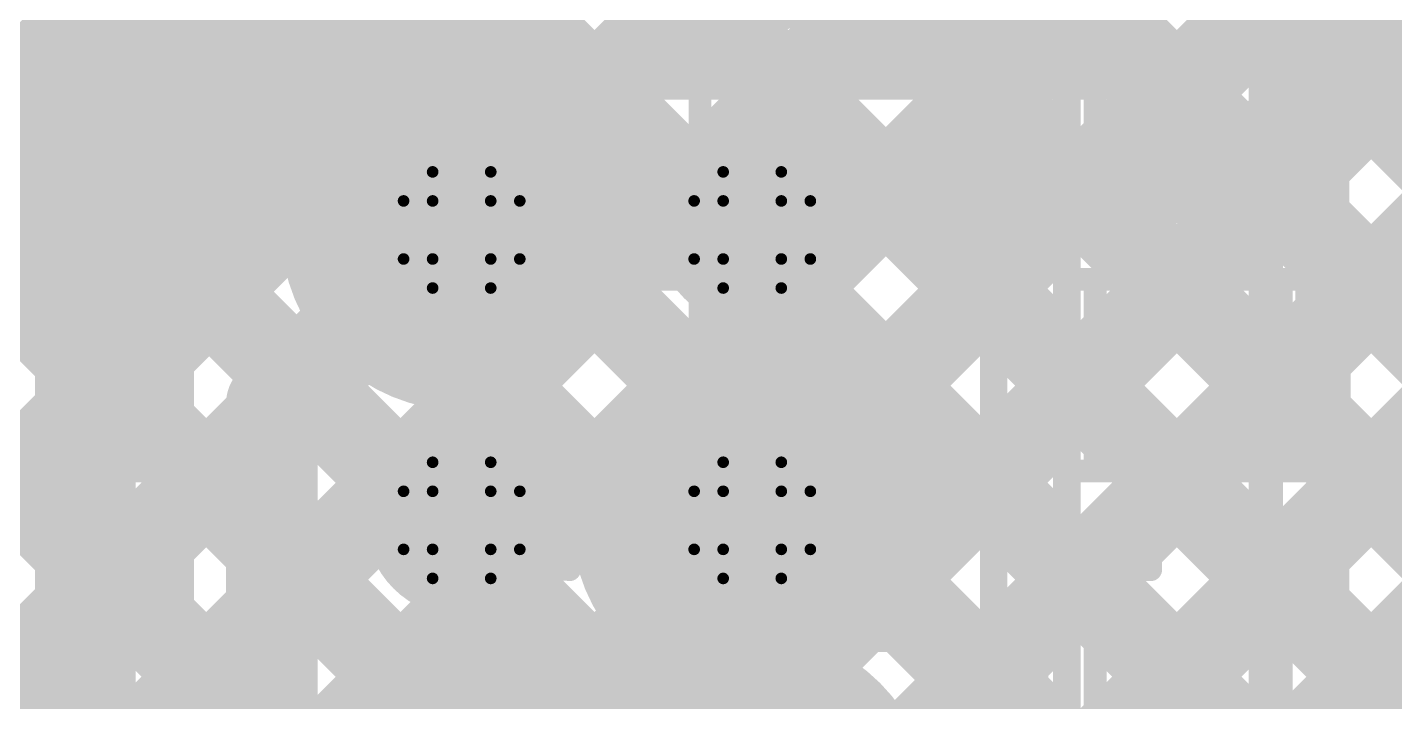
# Model space of a CAD drawing. Header units: millimetres. Extents: x 13 to 259, y -2 to 326.
# Drawn here: x 135.41 to 141.38, y 99.59 to 102.54 of the extents above; entities that cross this region are included whole.
import ezdxf

# ---------------------------------------------------------------- set-up
doc = ezdxf.new("R2010")
doc.units = ezdxf.units.MM
for name, color, linetype in [('BottomLayer', 5, 'Continuous'), ('ConnectLayer', 7, 'Continuous'), ('DrillDrawing', 1, 'Continuous'), ('Mechanical14', 56, 'Continuous'), ('Mechanical8', 56, 'Continuous'), ('MidLayer1', 16, 'Continuous'), ('MidLayer2', 76, 'Continuous'), ('MidLayer3', 90, 'Continuous'), ('MidLayer4', 156, 'Continuous'), ('MidLayer5', 130, 'Continuous'), ('MidLayer6', 216, 'Continuous'), ('MultiLayer', 9, 'Continuous'), ('TopLayer', 1, 'Continuous'), ('TopPaste', 8, 'Continuous'), ('TopSolder', 216, 'Continuous')]:
    doc.layers.add(name, color=color, linetype=linetype)

# ---------------------------------------------------------------- blocks, each defined once
blk = doc.blocks.new('SAMTEC_ASP_127797_01_185')
at = {"layer": 'Mechanical14', "const_width": 0.1}
for points in [[(0.3048, 5.7404), (-0.3048, 5.7404)], [(0.3048, 5.7404), (-0.3048, 5.7404)], [(0.3048, 5.5994), (0.3048, 5.7404)], [(1.5748, 5.7404), (0.9652, 5.7404)], [(1.5748, 5.7404), (0.9652, 5.7404)], [(0.9652, 5.5994), (0.9652, 5.7404)], [(1.5748, 5.5994), (1.5748, 5.7404)], [(2.8448, 5.7404), (2.2352, 5.7404)], [(2.8448, 5.7404), (2.2352, 5.7404)], [(2.2352, 5.5994), (2.2352, 5.7404)], [(0.4191, 5.5994), (0.3048, 5.5994)], [(0.4191, 5.2438), (0.4191, 5.5994)], [(0.9652, 5.5994), (0.8509, 5.5994)], [(0.8509, 5.2438), (0.8509, 5.5994)], [(1.6891, 5.5994), (1.5748, 5.5994)], [(1.6891, 5.2438), (1.6891, 5.5994)], [(2.2352, 5.5994), (2.1209, 5.5994)], [(2.1209, 5.2438), (2.1209, 5.5994)], [(0.4191, 5.4864), (-0.4191, 5.4864)], [(0.4191, 5.4864), (-0.4191, 5.4864)], [(1.6891, 5.4864), (0.8509, 5.4864)], [(1.6891, 5.4864), (0.8509, 5.4864)], [(2.9591, 5.4864), (2.1209, 5.4864)], [(2.9591, 5.4864), (2.1209, 5.4864)], [(0.8509, 5.2438), (0.4191, 5.2438)], [(2.1209, 5.2438), (1.6891, 5.2438)], [(0.4191, 4.5606), (0.4191, 4.9162)], [(0.8509, 4.9162), (0.4191, 4.9162)], [(0.8509, 4.5606), (0.8509, 4.9162)], [(2.1209, 4.9162), (1.6891, 4.9162)], [(1.6891, 4.5606), (1.6891, 4.9162)], [(2.1209, 4.5606), (2.1209, 4.9162)], [(0.4191, 4.6736), (-0.4191, 4.6736)], [(1.6891, 4.6736), (0.8509, 4.6736)], [(2.9591, 4.6736), (2.1209, 4.6736)], [(0.3048, 4.4196), (0.3048, 4.5606)], [(0.4191, 4.5606), (0.3048, 4.5606)], [(0.9652, 4.5606), (0.8509, 4.5606)], [(0.9652, 4.4196), (0.9652, 4.5606)], [(1.5748, 4.4196), (1.5748, 4.5606)], [(1.6891, 4.5606), (1.5748, 4.5606)], [(2.2352, 4.5606), (2.1209, 4.5606)], [(2.2352, 4.4196), (2.2352, 4.5606)], [(0.3048, 4.4196), (-0.3048, 4.4196)], [(1.5748, 4.4196), (0.9652, 4.4196)], [(2.8448, 4.4196), (2.2352, 4.4196)], [(0.3048, 3.2004), (-0.3048, 3.2004)], [(0.3048, 3.0594), (0.3048, 3.2004)], [(1.5748, 3.2004), (0.9652, 3.2004)], [(0.9652, 3.0594), (0.9652, 3.2004)], [(1.5748, 3.0594), (1.5748, 3.2004)], [(2.8448, 3.2004), (2.2352, 3.2004)], [(2.2352, 3.0594), (2.2352, 3.2004)], [(0.4191, 3.0594), (0.3048, 3.0594)], [(0.4191, 2.7038), (0.4191, 3.0594)], [(0.9652, 3.0594), (0.8509, 3.0594)], [(0.8509, 2.7038), (0.8509, 3.0594)], [(1.6891, 3.0594), (1.5748, 3.0594)], [(1.6891, 2.7038), (1.6891, 3.0594)], [(2.2352, 3.0594), (2.1209, 3.0594)], [(2.1209, 2.7038), (2.1209, 3.0594)], [(0.4191, 2.9464), (-0.4191, 2.9464)], [(1.6891, 2.9464), (0.8509, 2.9464)], [(2.9591, 2.9464), (2.1209, 2.9464)], [(0.8509, 2.7038), (0.4191, 2.7038)], [(2.1209, 2.7038), (1.6891, 2.7038)], [(0.8509, 2.3762), (0.4191, 2.3762)], [(0.4191, 2.0206), (0.4191, 2.3762)], [(0.8509, 2.0206), (0.8509, 2.3762)], [(2.1209, 2.3762), (1.6891, 2.3762)], [(1.6891, 2.0206), (1.6891, 2.3762)], [(2.1193, 2.0206), (2.1193, 2.3762)], [(0.4191, 2.1336), (-0.4191, 2.1336)], [(1.6891, 2.1336), (0.8509, 2.1336)], [(2.9591, 2.1336), (2.1209, 2.1336)], [(0.4191, 2.0206), (0.3048, 2.0206)], [(0.3048, 1.8796), (0.3048, 2.0206)], [(0.9652, 2.0206), (0.8509, 2.0206)], [(0.9652, 1.8796), (0.9652, 2.0206)], [(1.6891, 2.0206), (1.5748, 2.0206)], [(1.5748, 1.8796), (1.5748, 2.0206)], [(2.2352, 2.0206), (2.1209, 2.0206)], [(2.2352, 1.8796), (2.2352, 2.0206)], [(0.3048, 1.8796), (-0.3048, 1.8796)], [(1.5748, 1.8796), (0.9652, 1.8796)], [(2.8448, 1.8796), (2.2352, 1.8796)], [(0.3048, 0.6604), (-0.3048, 0.6604)], [(0.3048, 0.5194), (0.3048, 0.6604)], [(1.5748, 0.6604), (0.9652, 0.6604)], [(0.9652, 0.5194), (0.9652, 0.6604)], [(1.5748, 0.5194), (1.5748, 0.6604)], [(2.8448, 0.6604), (2.2352, 0.6604)], [(2.2352, 0.5194), (2.2352, 0.6604)], [(0.4191, 0.5194), (0.3048, 0.5194)], [(0.4191, 0.1638), (0.4191, 0.5194)], [(0.9652, 0.5194), (0.8509, 0.5194)], [(0.8509, 0.1638), (0.8509, 0.5194)], [(1.6891, 0.5194), (1.5748, 0.5194)], [(1.6891, 0.1638), (1.6891, 0.5194)], [(2.2352, 0.5194), (2.1209, 0.5194)], [(2.1209, 0.1638), (2.1209, 0.5194)], [(0.4191, 0.4064), (-0.4191, 0.4064)], [(1.6891, 0.4064), (0.8509, 0.4064)], [(2.9591, 0.4064), (2.1209, 0.4064)], [(0.8509, 0.1638), (0.4191, 0.1638)], [(2.1209, 0.1638), (1.6891, 0.1638)]]:
    blk.add_lwpolyline(points, dxfattribs=at)
at = {"layer": 'Mechanical14', "const_width": 0.05}
for points in [[(0.2798, 5.7404, 1), (0.3298, 5.7404, 1)], [(0.2798, 5.7404, 1), (0.3298, 5.7404, 1)], [(0.2798, 5.7404, 1), (0.3298, 5.7404, 1)], [(0.9402, 5.7404, 1), (0.9902, 5.7404, 1)], [(0.9402, 5.7404, 1), (0.9902, 5.7404, 1)], [(0.9402, 5.7404, 1), (0.9902, 5.7404, 1)], [(1.5498, 5.7404, 1), (1.5998, 5.7404, 1)], [(1.5498, 5.7404, 1), (1.5998, 5.7404, 1)], [(1.5498, 5.7404, 1), (1.5998, 5.7404, 1)], [(2.2102, 5.7404, 1), (2.2602, 5.7404, 1)], [(2.2102, 5.7404, 1), (2.2602, 5.7404, 1)], [(2.2102, 5.7404, 1), (2.2602, 5.7404, 1)], [(0.2798, 5.5994, 1), (0.3298, 5.5994, 1)], [(0.2798, 5.5994, 1), (0.3298, 5.5994, 1)], [(0.3941, 5.5994, 1), (0.4441, 5.5994, 1)], [(0.3941, 5.5994, 1), (0.4441, 5.5994, 1)], [(0.8259, 5.5994, 1), (0.8759, 5.5994, 1)], [(0.8259, 5.5994, 1), (0.8759, 5.5994, 1)], [(0.9402, 5.5994, 1), (0.9902, 5.5994, 1)], [(0.9402, 5.5994, 1), (0.9902, 5.5994, 1)], [(1.5498, 5.5994, 1), (1.5998, 5.5994, 1)], [(1.5498, 5.5994, 1), (1.5998, 5.5994, 1)], [(1.6641, 5.5994, 1), (1.7141, 5.5994, 1)], [(1.6641, 5.5994, 1), (1.7141, 5.5994, 1)], [(2.0959, 5.5994, 1), (2.1459, 5.5994, 1)], [(2.0959, 5.5994, 1), (2.1459, 5.5994, 1)], [(2.2102, 5.5994, 1), (2.2602, 5.5994, 1)], [(2.2102, 5.5994, 1), (2.2602, 5.5994, 1)], [(0.3941, 5.4864, 1), (0.4441, 5.4864, 1)], [(0.3941, 5.4864, 1), (0.4441, 5.4864, 1)], [(0.8259, 5.4864, 1), (0.8759, 5.4864, 1)], [(0.8259, 5.4864, 1), (0.8759, 5.4864, 1)], [(1.6641, 5.4864, 1), (1.7141, 5.4864, 1)], [(1.6641, 5.4864, 1), (1.7141, 5.4864, 1)], [(2.0959, 5.4864, 1), (2.1459, 5.4864, 1)], [(2.0959, 5.4864, 1), (2.1459, 5.4864, 1)], [(0.3941, 5.2438, 1), (0.4441, 5.2438, 1)], [(0.3941, 5.2438, 1), (0.4441, 5.2438, 1)], [(0.8259, 5.2438, 1), (0.8759, 5.2438, 1)], [(0.8259, 5.2438, 1), (0.8759, 5.2438, 1)], [(1.6641, 5.2438, 1), (1.7141, 5.2438, 1)], [(1.6641, 5.2438, 1), (1.7141, 5.2438, 1)], [(2.0959, 5.2438, 1), (2.1459, 5.2438, 1)], [(2.0959, 5.2438, 1), (2.1459, 5.2438, 1)], [(0.3941, 4.9162, 1), (0.4441, 4.9162, 1)], [(0.3941, 4.9162, 1), (0.4441, 4.9162, 1)], [(0.8259, 4.9162, 1), (0.8759, 4.9162, 1)], [(0.8259, 4.9162, 1), (0.8759, 4.9162, 1)], [(1.6641, 4.9162, 1), (1.7141, 4.9162, 1)], [(1.6641, 4.9162, 1), (1.7141, 4.9162, 1)], [(2.0959, 4.9162, 1), (2.1459, 4.9162, 1)], [(2.0959, 4.9162, 1), (2.1459, 4.9162, 1)], [(0.3941, 4.6736, 1), (0.4441, 4.6736, 1)], [(0.8259, 4.6736, 1), (0.8759, 4.6736, 1)], [(1.6641, 4.6736, 1), (1.7141, 4.6736, 1)], [(2.0959, 4.6736, 1), (2.1459, 4.6736, 1)], [(0.2798, 4.5606, 1), (0.3298, 4.5606, 1)], [(0.2798, 4.5606, 1), (0.3298, 4.5606, 1)], [(0.3941, 4.5606, 1), (0.4441, 4.5606, 1)], [(0.3941, 4.5606, 1), (0.4441, 4.5606, 1)], [(0.8259, 4.5606, 1), (0.8759, 4.5606, 1)], [(0.8259, 4.5606, 1), (0.8759, 4.5606, 1)], [(0.9402, 4.5606, 1), (0.9902, 4.5606, 1)], [(0.9402, 4.5606, 1), (0.9902, 4.5606, 1)], [(1.5498, 4.5606, 1), (1.5998, 4.5606, 1)], [(1.5498, 4.5606, 1), (1.5998, 4.5606, 1)], [(1.6641, 4.5606, 1), (1.7141, 4.5606, 1)], [(1.6641, 4.5606, 1), (1.7141, 4.5606, 1)], [(2.0959, 4.5606, 1), (2.1459, 4.5606, 1)], [(2.0959, 4.5606, 1), (2.1459, 4.5606, 1)], [(2.2102, 4.5606, 1), (2.2602, 4.5606, 1)], [(2.2102, 4.5606, 1), (2.2602, 4.5606, 1)], [(0.2798, 4.4196, 1), (0.3298, 4.4196, 1)], [(0.2798, 4.4196, 1), (0.3298, 4.4196, 1)], [(0.9402, 4.4196, 1), (0.9902, 4.4196, 1)], [(0.9402, 4.4196, 1), (0.9902, 4.4196, 1)], [(1.5498, 4.4196, 1), (1.5998, 4.4196, 1)], [(1.5498, 4.4196, 1), (1.5998, 4.4196, 1)], [(2.2102, 4.4196, 1), (2.2602, 4.4196, 1)], [(2.2102, 4.4196, 1), (2.2602, 4.4196, 1)], [(0.2798, 3.2004, 1), (0.3298, 3.2004, 1)], [(0.2798, 3.2004, 1), (0.3298, 3.2004, 1)], [(0.9402, 3.2004, 1), (0.9902, 3.2004, 1)], [(0.9402, 3.2004, 1), (0.9902, 3.2004, 1)], [(1.5498, 3.2004, 1), (1.5998, 3.2004, 1)], [(1.5498, 3.2004, 1), (1.5998, 3.2004, 1)], [(2.2102, 3.2004, 1), (2.2602, 3.2004, 1)], [(2.2102, 3.2004, 1), (2.2602, 3.2004, 1)], [(0.2798, 3.0594, 1), (0.3298, 3.0594, 1)], [(0.2798, 3.0594, 1), (0.3298, 3.0594, 1)], [(0.3941, 3.0594, 1), (0.4441, 3.0594, 1)], [(0.3941, 3.0594, 1), (0.4441, 3.0594, 1)], [(0.8259, 3.0594, 1), (0.8759, 3.0594, 1)], [(0.8259, 3.0594, 1), (0.8759, 3.0594, 1)], [(0.9402, 3.0594, 1), (0.9902, 3.0594, 1)], [(0.9402, 3.0594, 1), (0.9902, 3.0594, 1)], [(1.5498, 3.0594, 1), (1.5998, 3.0594, 1)], [(1.5498, 3.0594, 1), (1.5998, 3.0594, 1)], [(1.6641, 3.0594, 1), (1.7141, 3.0594, 1)], [(1.6641, 3.0594, 1), (1.7141, 3.0594, 1)], [(2.0959, 3.0594, 1), (2.1459, 3.0594, 1)], [(2.0959, 3.0594, 1), (2.1459, 3.0594, 1)], [(2.2102, 3.0594, 1), (2.2602, 3.0594, 1)], [(2.2102, 3.0594, 1), (2.2602, 3.0594, 1)], [(0.3941, 2.9464, 1), (0.4441, 2.9464, 1)], [(0.8259, 2.9464, 1), (0.8759, 2.9464, 1)], [(1.6641, 2.9464, 1), (1.7141, 2.9464, 1)], [(2.0959, 2.9464, 1), (2.1459, 2.9464, 1)], [(0.3941, 2.7038, 1), (0.4441, 2.7038, 1)], [(0.3941, 2.7038, 1), (0.4441, 2.7038, 1)], [(0.8259, 2.7038, 1), (0.8759, 2.7038, 1)], [(0.8259, 2.7038, 1), (0.8759, 2.7038, 1)], [(1.6641, 2.7038, 1), (1.7141, 2.7038, 1)], [(1.6641, 2.7038, 1), (1.7141, 2.7038, 1)], [(2.0959, 2.7038, 1), (2.1459, 2.7038, 1)], [(2.0959, 2.7038, 1), (2.1459, 2.7038, 1)], [(0.3941, 2.3762, 1), (0.4441, 2.3762, 1)], [(0.3941, 2.3762, 1), (0.4441, 2.3762, 1)], [(0.8259, 2.3762, 1), (0.8759, 2.3762, 1)], [(0.8259, 2.3762, 1), (0.8759, 2.3762, 1)], [(1.6641, 2.3762, 1), (1.7141, 2.3762, 1)], [(1.6641, 2.3762, 1), (1.7141, 2.3762, 1)], [(2.0943, 2.3762, 1), (2.1443, 2.3762, 1)], [(2.0959, 2.3762, 1), (2.1459, 2.3762, 1)], [(0.3941, 2.1336, 1), (0.4441, 2.1336, 1)], [(0.8259, 2.1336, 1), (0.8759, 2.1336, 1)], [(1.6641, 2.1336, 1), (1.7141, 2.1336, 1)], [(2.0959, 2.1336, 1), (2.1459, 2.1336, 1)], [(0.2798, 2.0206, 1), (0.3298, 2.0206, 1)], [(0.2798, 2.0206, 1), (0.3298, 2.0206, 1)], [(0.3941, 2.0206, 1), (0.4441, 2.0206, 1)], [(0.3941, 2.0206, 1), (0.4441, 2.0206, 1)], [(0.8259, 2.0206, 1), (0.8759, 2.0206, 1)], [(0.8259, 2.0206, 1), (0.8759, 2.0206, 1)], [(0.9402, 2.0206, 1), (0.9902, 2.0206, 1)], [(0.9402, 2.0206, 1), (0.9902, 2.0206, 1)], [(1.5498, 2.0206, 1), (1.5998, 2.0206, 1)], [(1.5498, 2.0206, 1), (1.5998, 2.0206, 1)], [(1.6641, 2.0206, 1), (1.7141, 2.0206, 1)], [(1.6641, 2.0206, 1), (1.7141, 2.0206, 1)], [(2.0943, 2.0206, 1), (2.1443, 2.0206, 1)], [(2.0959, 2.0206, 1), (2.1459, 2.0206, 1)], [(2.2102, 2.0206, 1), (2.2602, 2.0206, 1)], [(2.2102, 2.0206, 1), (2.2602, 2.0206, 1)], [(0.2798, 1.8796, 1), (0.3298, 1.8796, 1)], [(0.2798, 1.8796, 1), (0.3298, 1.8796, 1)], [(0.9402, 1.8796, 1), (0.9902, 1.8796, 1)], [(0.9402, 1.8796, 1), (0.9902, 1.8796, 1)], [(1.5498, 1.8796, 1), (1.5998, 1.8796, 1)], [(1.5498, 1.8796, 1), (1.5998, 1.8796, 1)], [(2.2102, 1.8796, 1), (2.2602, 1.8796, 1)], [(2.2102, 1.8796, 1), (2.2602, 1.8796, 1)], [(0.2798, 0.6604, 1), (0.3298, 0.6604, 1)], [(0.2798, 0.6604, 1), (0.3298, 0.6604, 1)], [(0.9402, 0.6604, 1), (0.9902, 0.6604, 1)], [(0.9402, 0.6604, 1), (0.9902, 0.6604, 1)], [(1.5498, 0.6604, 1), (1.5998, 0.6604, 1)], [(1.5498, 0.6604, 1), (1.5998, 0.6604, 1)], [(2.2102, 0.6604, 1), (2.2602, 0.6604, 1)], [(2.2102, 0.6604, 1), (2.2602, 0.6604, 1)], [(0.2798, 0.5194, 1), (0.3298, 0.5194, 1)], [(0.2798, 0.5194, 1), (0.3298, 0.5194, 1)], [(0.3941, 0.5194, 1), (0.4441, 0.5194, 1)], [(0.3941, 0.5194, 1), (0.4441, 0.5194, 1)], [(0.8259, 0.5194, 1), (0.8759, 0.5194, 1)], [(0.8259, 0.5194, 1), (0.8759, 0.5194, 1)], [(0.9402, 0.5194, 1), (0.9902, 0.5194, 1)], [(0.9402, 0.5194, 1), (0.9902, 0.5194, 1)], [(1.5498, 0.5194, 1), (1.5998, 0.5194, 1)], [(1.5498, 0.5194, 1), (1.5998, 0.5194, 1)], [(1.6641, 0.5194, 1), (1.7141, 0.5194, 1)], [(1.6641, 0.5194, 1), (1.7141, 0.5194, 1)], [(2.0959, 0.5194, 1), (2.1459, 0.5194, 1)], [(2.0959, 0.5194, 1), (2.1459, 0.5194, 1)], [(2.2102, 0.5194, 1), (2.2602, 0.5194, 1)], [(2.2102, 0.5194, 1), (2.2602, 0.5194, 1)], [(0.3941, 0.4064, 1), (0.4441, 0.4064, 1)], [(0.8259, 0.4064, 1), (0.8759, 0.4064, 1)], [(1.6641, 0.4064, 1), (1.7141, 0.4064, 1)], [(2.0959, 0.4064, 1), (2.1459, 0.4064, 1)], [(0.3941, 0.1638, 1), (0.4441, 0.1638, 1)], [(0.3941, 0.1638, 1), (0.4441, 0.1638, 1)], [(0.8259, 0.1638, 1), (0.8759, 0.1638, 1)], [(0.8259, 0.1638, 1), (0.8759, 0.1638, 1)], [(1.6641, 0.1638, 1), (1.7141, 0.1638, 1)], [(1.6641, 0.1638, 1), (1.7141, 0.1638, 1)], [(2.0959, 0.1638, 1), (2.1459, 0.1638, 1)], [(2.0959, 0.1638, 1), (2.1459, 0.1638, 1)]]:
    blk.add_lwpolyline(points, format="xyb", close=True, dxfattribs=at)
at = {"layer": 'Mechanical8', "const_width": 0.1}
for points in [[(0.635, 3.175), (0.635, 4.175)], [(1.905, 3.175), (1.905, 4.175)], [(0.365, 3.175), (-0.635, 3.175)], [(0.635, 3.175), (-0.365, 3.175)], [(0.635, 2.175), (0.635, 3.175)], [(1.635, 3.175), (0.635, 3.175)], [(1.905, 3.175), (0.905, 3.175)], [(1.905, 2.175), (1.905, 3.175)], [(2.905, 3.175), (1.905, 3.175)], [(3.175, 3.175), (2.175, 3.175)], [(0.635, 1.905), (0.635, 2.905)], [(1.905, 1.905), (1.905, 2.905)], [(0.365, 1.905), (-0.635, 1.905)], [(0.635, 1.905), (-0.365, 1.905)], [(0.635, 0.905), (0.635, 1.905)], [(1.635, 1.905), (0.635, 1.905)], [(1.905, 1.905), (0.905, 1.905)], [(1.905, 0.905), (1.905, 1.905)], [(2.905, 1.905), (1.905, 1.905)], [(3.175, 1.905), (2.175, 1.905)]]:
    blk.add_lwpolyline(points, dxfattribs=at)
at = {"layer": 'Mechanical8', "const_width": 0.05}
for points in [[(0.61, 4.175, 1), (0.66, 4.175, 1)], [(1.88, 4.175, 1), (1.93, 4.175, 1)], [(0.34, 3.175, 1), (0.39, 3.175, 1)], [(0.61, 3.175, 1), (0.66, 3.175, 1)], [(0.61, 3.175, 1), (0.66, 3.175, 1)], [(0.61, 3.175, 1), (0.66, 3.175, 1)], [(0.61, 3.175, 1), (0.66, 3.175, 1)], [(0.88, 3.175, 1), (0.93, 3.175, 1)], [(1.61, 3.175, 1), (1.66, 3.175, 1)], [(1.88, 3.175, 1), (1.93, 3.175, 1)], [(1.88, 3.175, 1), (1.93, 3.175, 1)], [(1.88, 3.175, 1), (1.93, 3.175, 1)], [(1.88, 3.175, 1), (1.93, 3.175, 1)], [(2.15, 3.175, 1), (2.2, 3.175, 1)], [(0.61, 2.905, 1), (0.66, 2.905, 1)], [(1.88, 2.905, 1), (1.93, 2.905, 1)], [(0.61, 2.175, 1), (0.66, 2.175, 1)], [(1.88, 2.175, 1), (1.93, 2.175, 1)], [(0.34, 1.905, 1), (0.39, 1.905, 1)], [(0.61, 1.905, 1), (0.66, 1.905, 1)], [(0.61, 1.905, 1), (0.66, 1.905, 1)], [(0.61, 1.905, 1), (0.66, 1.905, 1)], [(0.61, 1.905, 1), (0.66, 1.905, 1)], [(0.88, 1.905, 1), (0.93, 1.905, 1)], [(1.61, 1.905, 1), (1.66, 1.905, 1)], [(1.88, 1.905, 1), (1.93, 1.905, 1)], [(1.88, 1.905, 1), (1.93, 1.905, 1)], [(1.88, 1.905, 1), (1.93, 1.905, 1)], [(1.88, 1.905, 1), (1.93, 1.905, 1)], [(2.15, 1.905, 1), (2.2, 1.905, 1)], [(0.61, 0.905, 1), (0.66, 0.905, 1)], [(1.88, 0.905, 1), (1.93, 0.905, 1)]]:
    blk.add_lwpolyline(points, format="xyb", close=True, dxfattribs=at)
at = {"layer": 'TopLayer', "const_width": 0.32}
for points in [[(0.475, 3.175, 1), (0.795, 3.175, 1)], [(1.745, 3.175, 1), (2.065, 3.175, 1)], [(0.475, 1.905, 1), (0.795, 1.905, 1)], [(1.745, 1.905, 1), (2.065, 1.905, 1)]]:
    blk.add_lwpolyline(points, format="xyb", close=True, dxfattribs=at)
at = {"layer": 'TopPaste', "const_width": 0.32}
for points in [[(0.475, 3.175, 1), (0.795, 3.175, 1)], [(1.745, 3.175, 1), (2.065, 3.175, 1)], [(0.475, 1.905, 1), (0.795, 1.905, 1)], [(1.745, 1.905, 1), (2.065, 1.905, 1)]]:
    blk.add_lwpolyline(points, format="xyb", close=True, dxfattribs=at)
at = {"layer": 'TopSolder', "const_width": 0.4216}
for points in [[(-0.8458, 3.175, 1), (-0.4242, 3.175, 1)], [(0.4242, 3.175, 1), (0.8458, 3.175, 1)], [(1.6942, 3.175, 1), (2.1158, 3.175, 1)], [(-0.8458, 1.905, 1), (-0.4242, 1.905, 1)], [(0.4242, 1.905, 1), (0.8458, 1.905, 1)], [(1.6942, 1.905, 1), (2.1158, 1.905, 1)]]:
    blk.add_lwpolyline(points, format="xyb", close=True, dxfattribs=at)

msp = doc.modelspace()

# ---------------------------------------------------------------- linework, layer by layer
at = {"layer": 'BottomLayer', "const_width": 0.25}
for points in [[(137.1801, 101.6557, 1), (137.43, 101.6557, 1)], [(138.4501, 101.6557, 1), (138.7, 101.6557, 1)], [(137.1801, 100.3857, 1), (137.43, 100.3857, 1)], [(138.4501, 100.3857, 1), (138.7, 100.3857, 1)]]:
    msp.add_lwpolyline(points, format="xyb", close=True, dxfattribs=at)
at = {"layer": 'ConnectLayer', "const_width": 0.4}
for points in [[(137.7166, 102.0785), (148.1732, 112.535)], [(137.7166, 102.0785), (148.1732, 112.535)], [(138.9894, 100.8057), (149.8871, 111.7033)], [(138.9894, 100.8057), (149.8871, 111.7033)], [(127.6323, 111.6522), (137.0824, 102.2021)], [(127.6323, 111.6522), (137.0824, 102.2021)], [(135.4675, 98.9808), (147.5502, 111.0635)], [(135.4675, 98.9808), (147.5502, 111.0635)], [(137.7166, 102.0785), (146.51, 110.8719)], [(134.0647, 96.7295), (147.7671, 110.4319)], [(134.0647, 96.7295), (147.7671, 110.4319)], [(135.4675, 98.9808), (146.51, 110.0234)], [(133.9122, 93.1829), (150.0277, 109.2983)], [(133.9122, 93.1829), (150.0277, 109.2983)], [(134.0647, 96.7295), (146.51, 109.1748)], [(138.7199, 99.6877), (147.5537, 108.5215)], [(138.7199, 99.6877), (147.5537, 108.5215)], [(138.9894, 100.8057), (146.51, 108.3263)], [(139.1458, 99.265), (147.9549, 108.0741)], [(139.1458, 99.265), (147.9549, 108.0741)], [(134.043, 107.787), (143.616, 98.2141)], [(134.043, 107.787), (143.616, 98.2141)], [(134.043, 107.787), (143.616, 98.2141)], [(138.7199, 99.6877), (146.51, 107.4778)], [(140.8198, 102.0139), (146.05, 107.2441)], [(138.7199, 99.6877), (146.05, 107.0178)], [(128.0571, 106.9848), (136.837, 98.2049)], [(128.0571, 106.9848), (136.837, 98.2049)], [(134.0525, 106.9291), (143.6015, 97.3801)], [(134.0525, 106.9291), (143.6015, 97.3801)], [(134.0525, 106.9291), (143.6015, 97.3801)], [(139.1458, 99.265), (146.51, 106.6292)], [(133.8605, 106.2725), (143.6723, 96.4607)], [(133.8605, 106.2725), (143.6723, 96.4607)], [(139.1458, 99.265), (146.05, 106.1692)], [(134.035, 106.098), (143.6723, 96.4607)], [(137.4544, 95.8765), (147.6447, 106.0668)], [(137.4544, 95.8765), (147.6447, 106.0668)], [(133.9122, 93.1829), (146.51, 105.7807)], [(133.7198, 105.5647), (137.0824, 102.2021)], [(137.791, 97.0617), (146.05, 105.3207)], [(133.9038, 100.8112), (138.1496, 105.057)], [(133.9038, 100.8112), (138.1496, 105.057)], [(134.034, 100.9414), (138.1496, 105.057)], [(137.4544, 95.8765), (146.51, 104.9322)], [(138.6395, 97.0617), (146.05, 104.4722)], [(139.1294, 104.3977), (147.5382, 95.9889)], [(139.1294, 104.3977), (147.5382, 95.9889)], [(139.1294, 104.3977), (146.51, 97.0171)], [(134.0553, 104.3806), (136.7183, 101.7177)], [(134.0553, 104.3806), (136.7183, 101.7177)], [(134.0553, 104.3806), (136.7183, 101.7177)], [(133.9439, 100.0028), (138.0009, 104.0598)], [(133.9439, 100.0028), (138.0009, 104.0598)], [(133.9781, 100.037), (138.0009, 104.0598)], [(133.8574, 103.7301), (138.1094, 99.478)], [(133.8574, 103.7301), (138.1094, 99.478)], [(138.9436, 103.735), (143.8501, 98.8285)], [(138.9436, 103.735), (143.8501, 98.8285)], [(138.9436, 103.735), (143.8501, 98.8285)], [(134.0635, 99.2738), (138.4169, 103.6273)], [(134.0635, 99.2738), (138.4169, 103.6273)], [(134.0635, 99.2738), (138.4169, 103.6273)], [(134.035, 103.5524), (138.1094, 99.478)], [(134.375, 101.8916), (136.0269, 103.5435)], [(134.94, 100.9989), (136.7761, 102.835)], [(134.94, 101.2828), (136.4922, 102.835)], [(135.7927, 101.3455), (137.2823, 102.835)], [(136.4709, 102.8136), (136.8659, 102.4186)], [(134.0398, 102.6991), (137.0784, 99.6605)], [(134.0398, 102.6991), (137.0784, 99.6605)], [(134.0398, 102.6991), (137.0784, 99.6605)], [(136.0466, 102.3894), (136.4416, 101.9944)], [(141.1665, 102.3606), (146.05, 97.4771)], [(133.5519, 102.3385), (136.7178, 99.1726)], [(133.5519, 102.3385), (136.7178, 99.1726)], [(133.9443, 101.9461), (136.7178, 99.1726)], [(135.6223, 101.9651), (136.0173, 101.5701)], [(140.7325, 101.9461), (143.8501, 98.8285)], [(136.475, 99.9884), (138.3717, 101.885)], [(136.475, 99.1398), (139.2202, 101.885)], [(137.8941, 101.6225), (138.1566, 101.885)], [(138.1566, 101.885), (140.5087, 101.885)], [(138.248, 101.885), (142.6067, 97.5263)], [(138.9894, 100.8057), (140.0688, 101.885)], [(139.0965, 101.885), (143.031, 97.9506)], [(139.9451, 101.885), (143.4552, 98.3748)], [(135.1981, 101.5408), (135.6751, 101.0639)], [(137.8514, 101.4331), (138.3524, 100.9321)], [(137.8514, 101.4331), (138.3524, 100.9321)], [(137.8514, 101.4331), (138.3524, 100.9321)], [(137.8514, 101.4331), (138.3524, 100.9321)], [(132.6366, 96.9985), (136.8823, 101.2441)], [(132.6366, 96.9985), (136.8823, 101.2441)], [(134.0335, 98.3954), (136.8823, 101.2441)], [(136.475, 100.8964), (136.854, 101.2754)], [(136.475, 100.8369), (136.8823, 101.2441)], [(135.675, 98.5157), (135.675, 101.0621)], [(137.367, 101.069), (137.9883, 100.4477)], [(137.367, 101.069), (137.9883, 100.4477)], [(137.367, 101.069), (137.9883, 100.4477)], [(137.367, 101.069), (137.9883, 100.4477)], [(134.035, 101.0068), (136.837, 98.2049)], [(136.583, 101.0044), (138.1094, 99.478)], [(134.94, 100.9503), (135.675, 100.2153)], [(134.94, 100.1504), (135.675, 100.8854)], [(136.475, 98.5), (136.475, 100.8964)], [(136.475, 100.2639), (137.0784, 99.6605)], [(139.1214, 100.1631), (145.6561, 93.6283)], [(139.1214, 100.1631), (145.6561, 93.6283)], [(139.1214, 100.1631), (145.6561, 93.6283)], [(139.1214, 100.1631), (142.1824, 97.1021)], [(134.94, 100.1018), (135.675, 99.3668)], [(134.94, 99.3019), (135.675, 100.0369)], [(137.7194, 99.5357), (138.1551, 99.9713)], [(137.7194, 99.5357), (138.1551, 99.9713)], [(137.7194, 99.5357), (138.1551, 99.9713)], [(137.7194, 99.5357), (138.1551, 99.9713)], [(138.637, 99.799), (138.76, 99.676)], [(138.637, 99.799), (138.76, 99.676)], [(138.637, 99.799), (138.76, 99.676)], [(138.637, 99.799), (138.76, 99.676)], [(136.475, 99.4153), (136.7178, 99.1726)]]:
    msp.add_lwpolyline(points, dxfattribs=at)
at = {"layer": 'ConnectLayer'}
for points, const_width in [([(136.7659, 102.4186, 1), (136.9659, 102.4186, 1)], 0.2), ([(135.9466, 102.3894, 1), (136.1466, 102.3894, 1)], 0.2), ([(141.0665, 102.3606, 1), (141.2665, 102.3606, 1)], 0.2), ([(137.895, 101.6557, 1), (136.7151, 101.6557, 1)], 0.4), ([(137.895, 101.6557, 1), (136.7151, 101.6557, 1)], 0.4), ([(137.895, 101.6557, 1), (136.7151, 101.6557, 1)], 0.4), ([(136.9824, 102.2021, 1), (137.1824, 102.2021, 1)], 0.2), ([(136.9824, 102.2021, 1), (137.1824, 102.2021, 1)], 0.2), ([(136.9824, 102.2021, 1), (137.1824, 102.2021, 1)], 0.2), ([(137.6166, 102.0785, 1), (137.8166, 102.0785, 1)], 0.2), ([(137.6166, 102.0785, 1), (137.8166, 102.0785, 1)], 0.2), ([(137.6166, 102.0785, 1), (137.8166, 102.0785, 1)], 0.2), ([(140.7198, 102.0139, 1), (140.9198, 102.0139, 1)], 0.2), ([(140.7198, 102.0139, 1), (140.9198, 102.0139, 1)], 0.2), ([(140.7198, 102.0139, 1), (140.9198, 102.0139, 1)], 0.2), ([(135.5223, 101.9651, 1), (135.7223, 101.9651, 1)], 0.2), ([(136.3416, 101.9944, 1), (136.5416, 101.9944, 1)], 0.2), ([(140.6325, 101.9461, 1), (140.8325, 101.9461, 1)], 0.2), ([(138.0566, 101.885, 1), (138.2566, 101.885, 1)], 0.2), ([(138.0566, 101.885, 1), (138.2566, 101.885, 1)], 0.2), ([(138.148, 101.885, 1), (138.348, 101.885, 1)], 0.2), ([(138.2717, 101.885, 1), (138.4717, 101.885, 1)], 0.2), ([(138.9965, 101.885, 1), (139.1965, 101.885, 1)], 0.2), ([(139.1202, 101.885, 1), (139.3202, 101.885, 1)], 0.2), ([(139.8451, 101.885, 1), (140.0451, 101.885, 1)], 0.2), ([(139.9688, 101.885, 1), (140.1688, 101.885, 1)], 0.2), ([(140.4087, 101.885, 1), (140.6087, 101.885, 1)], 0.2), ([(140.4087, 101.885, 1), (140.6087, 101.885, 1)], 0.2), ([(140.4087, 101.885, 1), (140.6087, 101.885, 1)], 0.2), ([(136.6183, 101.7177, 1), (136.8183, 101.7177, 1)], 0.2), ([(136.6183, 101.7177, 1), (136.8183, 101.7177, 1)], 0.2), ([(136.6183, 101.7177, 1), (136.8183, 101.7177, 1)], 0.2), ([(136.6151, 101.6557, 1), (136.8151, 101.6557, 1)], 0.2), ([(136.6151, 101.6557, 1), (136.8151, 101.6557, 1)], 0.2), ([(136.6151, 101.6557, 1), (136.8151, 101.6557, 1)], 0.2), ([(137.795, 101.6557, 1), (137.995, 101.6557, 1)], 0.2), ([(137.795, 101.6557, 1), (137.995, 101.6557, 1)], 0.2), ([(137.795, 101.6557, 1), (137.995, 101.6557, 1)], 0.2), ([(137.7941, 101.6225, 1), (137.9941, 101.6225, 1)], 0.2), ([(137.7941, 101.6225, 1), (137.9941, 101.6225, 1)], 0.2), ([(135.9173, 101.5701, 1), (136.1173, 101.5701, 1)], 0.2), ([(137.7514, 101.4331, 1), (137.9514, 101.4331, 1)], 0.2), ([(137.7514, 101.4331, 1), (137.9514, 101.4331, 1)], 0.2), ([(137.7514, 101.4331, 1), (137.9514, 101.4331, 1)], 0.2), ([(137.7514, 101.4331, 1), (137.9514, 101.4331, 1)], 0.2), ([(135.6922, 101.3449, 1), (135.8922, 101.3449, 1)], 0.2), ([(135.6927, 101.3455, 1), (135.8927, 101.3455, 1)], 0.2), ([(135.6927, 101.3455, 1), (135.8927, 101.3455, 1)], 0.2), ([(136.754, 101.2754, 1), (136.954, 101.2754, 1)], 0.2), ([(136.754, 101.2754, 1), (136.954, 101.2754, 1)], 0.2), ([(136.7823, 101.2441, 1), (136.9823, 101.2441, 1)], 0.2), ([(136.7823, 101.2441, 1), (136.9823, 101.2441, 1)], 0.2), ([(136.7823, 101.2441, 1), (136.9823, 101.2441, 1)], 0.2), ([(136.7823, 101.2441, 1), (136.9823, 101.2441, 1)], 0.2), ([(135.575, 101.0621, 1), (135.775, 101.0621, 1)], 0.2), ([(135.575, 101.0621, 1), (135.775, 101.0621, 1)], 0.2), ([(135.575, 101.0621, 1), (135.775, 101.0621, 1)], 0.2), ([(135.5751, 101.0639, 1), (135.7751, 101.0639, 1)], 0.2), ([(137.267, 101.069, 1), (137.467, 101.069, 1)], 0.2), ([(137.267, 101.069, 1), (137.467, 101.069, 1)], 0.2), ([(137.267, 101.069, 1), (137.467, 101.069, 1)], 0.2), ([(137.267, 101.069, 1), (137.467, 101.069, 1)], 0.2), ([(136.483, 101.0044, 1), (136.683, 101.0044, 1)], 0.2), ([(139.165, 100.3857, 1), (137.9851, 100.3857, 1)], 0.4), ([(139.165, 100.3857, 1), (137.9851, 100.3857, 1)], 0.4), ([(139.165, 100.3857, 1), (137.9851, 100.3857, 1)], 0.4), ([(139.165, 100.3857, 1), (137.9851, 100.3857, 1)], 0.4), ([(138.2524, 100.9321, 1), (138.4524, 100.9321, 1)], 0.2), ([(138.2524, 100.9321, 1), (138.4524, 100.9321, 1)], 0.2), ([(138.2524, 100.9321, 1), (138.4524, 100.9321, 1)], 0.2), ([(138.2524, 100.9321, 1), (138.4524, 100.9321, 1)], 0.2), ([(135.575, 100.8854, 1), (135.775, 100.8854, 1)], 0.2), ([(136.375, 100.8964, 1), (136.575, 100.8964, 1)], 0.2), ([(136.375, 100.8964, 1), (136.575, 100.8964, 1)], 0.2), ([(136.375, 100.8369, 1), (136.575, 100.8369, 1)], 0.2), ([(138.8894, 100.8057, 1), (139.0894, 100.8057, 1)], 0.2), ([(138.8894, 100.8057, 1), (139.0894, 100.8057, 1)], 0.2), ([(138.8894, 100.8057, 1), (139.0894, 100.8057, 1)], 0.2), ([(138.8894, 100.8057, 1), (139.0894, 100.8057, 1)], 0.2), ([(137.8883, 100.4477, 1), (138.0883, 100.4477, 1)], 0.2), ([(137.8883, 100.4477, 1), (138.0883, 100.4477, 1)], 0.2), ([(137.8883, 100.4477, 1), (138.0883, 100.4477, 1)], 0.2), ([(137.8883, 100.4477, 1), (138.0883, 100.4477, 1)], 0.2), ([(137.8851, 100.3857, 1), (138.0851, 100.3857, 1)], 0.2), ([(137.8851, 100.3857, 1), (138.0851, 100.3857, 1)], 0.2), ([(137.8851, 100.3857, 1), (138.0851, 100.3857, 1)], 0.2), ([(137.8851, 100.3857, 1), (138.0851, 100.3857, 1)], 0.2), ([(139.065, 100.3857, 1), (139.265, 100.3857, 1)], 0.2), ([(139.065, 100.3857, 1), (139.265, 100.3857, 1)], 0.2), ([(139.065, 100.3857, 1), (139.265, 100.3857, 1)], 0.2), ([(139.065, 100.3857, 1), (139.265, 100.3857, 1)], 0.2), ([(136.375, 100.2639, 1), (136.575, 100.2639, 1)], 0.2), ([(135.575, 100.2153, 1), (135.775, 100.2153, 1)], 0.2), ([(139.0214, 100.1631, 1), (139.2214, 100.1631, 1)], 0.2), ([(139.0214, 100.1631, 1), (139.2214, 100.1631, 1)], 0.2), ([(139.0214, 100.1631, 1), (139.2214, 100.1631, 1)], 0.2), ([(139.0214, 100.1631, 1), (139.2214, 100.1631, 1)], 0.2), ([(135.575, 100.0369, 1), (135.775, 100.0369, 1)], 0.2), ([(136.375, 99.9884, 1), (136.575, 99.9884, 1)], 0.2), ([(138.0551, 99.9713, 1), (138.2551, 99.9713, 1)], 0.2), ([(138.0551, 99.9713, 1), (138.2551, 99.9713, 1)], 0.2), ([(138.0551, 99.9713, 1), (138.2551, 99.9713, 1)], 0.2), ([(138.0551, 99.9713, 1), (138.2551, 99.9713, 1)], 0.2), ([(138.537, 99.799, 1), (138.737, 99.799, 1)], 0.2), ([(138.537, 99.799, 1), (138.737, 99.799, 1)], 0.2), ([(138.537, 99.799, 1), (138.737, 99.799, 1)], 0.2), ([(138.537, 99.799, 1), (138.737, 99.799, 1)], 0.2), ([(137.895, 99.1157, 1), (136.7151, 99.1157, 1)], 0.4), ([(137.895, 99.1157, 1), (136.7151, 99.1157, 1)], 0.4), ([(137.895, 99.1157, 1), (136.7151, 99.1157, 1)], 0.4), ([(137.895, 99.1157, 1), (136.7151, 99.1157, 1)], 0.4), ([(139.165, 99.1157, 1), (137.9851, 99.1157, 1)], 0.4), ([(139.165, 99.1157, 1), (137.9851, 99.1157, 1)], 0.4), ([(139.165, 99.1157, 1), (137.9851, 99.1157, 1)], 0.4), ([(139.165, 99.1157, 1), (137.9851, 99.1157, 1)], 0.4), ([(138.6199, 99.6877, 1), (138.8199, 99.6877, 1)], 0.2), ([(138.6199, 99.6877, 1), (138.8199, 99.6877, 1)], 0.2), ([(138.6199, 99.6877, 1), (138.8199, 99.6877, 1)], 0.2), ([(138.6199, 99.6877, 1), (138.8199, 99.6877, 1)], 0.2), ([(138.66, 99.676, 1), (138.86, 99.676, 1)], 0.2), ([(138.66, 99.676, 1), (138.86, 99.676, 1)], 0.2), ([(138.66, 99.676, 1), (138.86, 99.676, 1)], 0.2), ([(138.66, 99.676, 1), (138.86, 99.676, 1)], 0.2), ([(136.9784, 99.6605, 1), (137.1784, 99.6605, 1)], 0.2), ([(136.9784, 99.6605, 1), (137.1784, 99.6605, 1)], 0.2), ([(136.9784, 99.6605, 1), (137.1784, 99.6605, 1)], 0.2), ([(136.9784, 99.6605, 1), (137.1784, 99.6605, 1)], 0.2), ([(137.6194, 99.5357, 1), (137.8194, 99.5357, 1)], 0.2), ([(137.6194, 99.5357, 1), (137.8194, 99.5357, 1)], 0.2), ([(137.6194, 99.5357, 1), (137.8194, 99.5357, 1)], 0.2), ([(137.6194, 99.5357, 1), (137.8194, 99.5357, 1)], 0.2), ([(138.0094, 99.478, 1), (138.2094, 99.478, 1)], 0.2), ([(138.0094, 99.478, 1), (138.2094, 99.478, 1)], 0.2), ([(138.0094, 99.478, 1), (138.2094, 99.478, 1)], 0.2), ([(138.0094, 99.478, 1), (138.2094, 99.478, 1)], 0.2), ([(136.375, 99.4153, 1), (136.575, 99.4153, 1)], 0.2)]:
    msp.add_lwpolyline(points, format="xyb", close=True, dxfattribs=dict(at, const_width=const_width))
at = {"layer": 'ConnectLayer', "const_width": 0.4}
for points in [[(140.8198, 102.0139, -0.198912), (140.5087, 101.885)], [(140.8198, 102.0139, -0.198912), (140.5087, 101.885)], [(137.8941, 101.6225, -0.678558), (136.854, 101.2754)], [(135.675, 101.0621, -0.199374), (135.7927, 101.3455)], [(135.675, 101.0621, -0.198912), (135.7922, 101.3449)]]:
    msp.add_lwpolyline(points, format="xyb", dxfattribs=at)
at = {"layer": 'DrillDrawing', "const_width": 0.0508}
for points in [[(137.178, 101.7827), (137.178, 101.9097)], [(137.178, 101.9097), (137.432, 101.9097)], [(137.432, 101.7827), (137.432, 101.9097)], [(138.448, 101.7827), (138.448, 101.9097)], [(138.448, 101.9097), (138.702, 101.9097)], [(138.702, 101.7827), (138.702, 101.9097)], [(137.051, 101.5287), (137.051, 101.7827)], [(137.051, 101.7827), (137.178, 101.7827)], [(137.432, 101.7827), (137.559, 101.7827)], [(137.559, 101.5287), (137.559, 101.7827)], [(138.321, 101.5287), (138.321, 101.7827)], [(138.321, 101.7827), (138.448, 101.7827)], [(138.702, 101.7827), (138.829, 101.7827)], [(138.829, 101.5287), (138.829, 101.7827)], [(137.051, 101.5287), (137.178, 101.5287)], [(137.178, 101.4017), (137.178, 101.5287)], [(137.432, 101.5287), (137.559, 101.5287)], [(137.432, 101.4017), (137.432, 101.5287)], [(138.321, 101.5287), (138.448, 101.5287)], [(138.448, 101.4017), (138.448, 101.5287)], [(138.702, 101.5287), (138.829, 101.5287)], [(138.702, 101.4017), (138.702, 101.5287)], [(137.178, 101.4017), (137.432, 101.4017)], [(138.448, 101.4017), (138.702, 101.4017)], [(137.178, 100.5127), (137.178, 100.6397)], [(137.178, 100.6397), (137.432, 100.6397)], [(137.432, 100.5127), (137.432, 100.6397)], [(138.448, 100.5127), (138.448, 100.6397)], [(138.448, 100.6397), (138.702, 100.6397)], [(138.702, 100.5127), (138.702, 100.6397)], [(137.051, 100.2587), (137.051, 100.5127)], [(137.051, 100.5127), (137.178, 100.5127)], [(137.432, 100.5127), (137.559, 100.5127)], [(137.559, 100.2587), (137.559, 100.5127)], [(138.321, 100.2587), (138.321, 100.5127)], [(138.321, 100.5127), (138.448, 100.5127)], [(138.702, 100.5127), (138.829, 100.5127)], [(138.829, 100.2587), (138.829, 100.5127)], [(137.051, 100.2587), (137.178, 100.2587)], [(137.178, 100.1317), (137.178, 100.2587)], [(137.432, 100.2587), (137.559, 100.2587)], [(137.432, 100.1317), (137.432, 100.2587)], [(138.321, 100.2587), (138.448, 100.2587)], [(138.448, 100.1317), (138.448, 100.2587)], [(138.702, 100.2587), (138.829, 100.2587)], [(138.702, 100.1317), (138.702, 100.2587)], [(137.178, 100.1317), (137.432, 100.1317)], [(138.448, 100.1317), (138.702, 100.1317)]]:
    msp.add_lwpolyline(points, dxfattribs=at)
at = {"layer": 'DrillDrawing', "const_width": 0.0254}
for points in [[(137.1653, 101.9097, 1), (137.1907, 101.9097, 1)], [(137.1653, 101.9097, 1), (137.1907, 101.9097, 1)], [(137.4193, 101.9097, 1), (137.4447, 101.9097, 1)], [(137.4193, 101.9097, 1), (137.4447, 101.9097, 1)], [(138.4353, 101.9097, 1), (138.4607, 101.9097, 1)], [(138.4353, 101.9097, 1), (138.4607, 101.9097, 1)], [(138.6893, 101.9097, 1), (138.7147, 101.9097, 1)], [(138.6893, 101.9097, 1), (138.7147, 101.9097, 1)], [(137.0383, 101.7827, 1), (137.0637, 101.7827, 1)], [(137.0383, 101.7827, 1), (137.0637, 101.7827, 1)], [(137.1653, 101.7827, 1), (137.1907, 101.7827, 1)], [(137.1653, 101.7827, 1), (137.1907, 101.7827, 1)], [(137.4193, 101.7827, 1), (137.4447, 101.7827, 1)], [(137.4193, 101.7827, 1), (137.4447, 101.7827, 1)], [(137.5463, 101.7827, 1), (137.5717, 101.7827, 1)], [(137.5463, 101.7827, 1), (137.5717, 101.7827, 1)], [(138.3083, 101.7827, 1), (138.3337, 101.7827, 1)], [(138.3083, 101.7827, 1), (138.3337, 101.7827, 1)], [(138.4353, 101.7827, 1), (138.4607, 101.7827, 1)], [(138.4353, 101.7827, 1), (138.4607, 101.7827, 1)], [(138.6893, 101.7827, 1), (138.7147, 101.7827, 1)], [(138.6893, 101.7827, 1), (138.7147, 101.7827, 1)], [(138.8163, 101.7827, 1), (138.8417, 101.7827, 1)], [(138.8163, 101.7827, 1), (138.8417, 101.7827, 1)], [(137.0383, 101.5287, 1), (137.0637, 101.5287, 1)], [(137.0383, 101.5287, 1), (137.0637, 101.5287, 1)], [(137.1653, 101.5287, 1), (137.1907, 101.5287, 1)], [(137.1653, 101.5287, 1), (137.1907, 101.5287, 1)], [(137.4193, 101.5287, 1), (137.4447, 101.5287, 1)], [(137.4193, 101.5287, 1), (137.4447, 101.5287, 1)], [(137.5463, 101.5287, 1), (137.5717, 101.5287, 1)], [(137.5463, 101.5287, 1), (137.5717, 101.5287, 1)], [(138.3083, 101.5287, 1), (138.3337, 101.5287, 1)], [(138.3083, 101.5287, 1), (138.3337, 101.5287, 1)], [(138.4353, 101.5287, 1), (138.4607, 101.5287, 1)], [(138.4353, 101.5287, 1), (138.4607, 101.5287, 1)], [(138.6893, 101.5287, 1), (138.7147, 101.5287, 1)], [(138.6893, 101.5287, 1), (138.7147, 101.5287, 1)], [(138.8163, 101.5287, 1), (138.8417, 101.5287, 1)], [(138.8163, 101.5287, 1), (138.8417, 101.5287, 1)], [(137.1653, 101.4017, 1), (137.1907, 101.4017, 1)], [(137.1653, 101.4017, 1), (137.1907, 101.4017, 1)], [(137.4193, 101.4017, 1), (137.4447, 101.4017, 1)], [(137.4193, 101.4017, 1), (137.4447, 101.4017, 1)], [(138.4353, 101.4017, 1), (138.4607, 101.4017, 1)], [(138.4353, 101.4017, 1), (138.4607, 101.4017, 1)], [(138.6893, 101.4017, 1), (138.7147, 101.4017, 1)], [(138.6893, 101.4017, 1), (138.7147, 101.4017, 1)], [(137.1653, 100.6397, 1), (137.1907, 100.6397, 1)], [(137.1653, 100.6397, 1), (137.1907, 100.6397, 1)], [(137.4193, 100.6397, 1), (137.4447, 100.6397, 1)], [(137.4193, 100.6397, 1), (137.4447, 100.6397, 1)], [(138.4353, 100.6397, 1), (138.4607, 100.6397, 1)], [(138.4353, 100.6397, 1), (138.4607, 100.6397, 1)], [(138.6893, 100.6397, 1), (138.7147, 100.6397, 1)], [(138.6893, 100.6397, 1), (138.7147, 100.6397, 1)], [(137.0383, 100.5127, 1), (137.0637, 100.5127, 1)], [(137.0383, 100.5127, 1), (137.0637, 100.5127, 1)], [(137.1653, 100.5127, 1), (137.1907, 100.5127, 1)], [(137.1653, 100.5127, 1), (137.1907, 100.5127, 1)], [(137.4193, 100.5127, 1), (137.4447, 100.5127, 1)], [(137.4193, 100.5127, 1), (137.4447, 100.5127, 1)], [(137.5463, 100.5127, 1), (137.5717, 100.5127, 1)], [(137.5463, 100.5127, 1), (137.5717, 100.5127, 1)], [(138.3083, 100.5127, 1), (138.3337, 100.5127, 1)], [(138.3083, 100.5127, 1), (138.3337, 100.5127, 1)], [(138.4353, 100.5127, 1), (138.4607, 100.5127, 1)], [(138.4353, 100.5127, 1), (138.4607, 100.5127, 1)], [(138.6893, 100.5127, 1), (138.7147, 100.5127, 1)], [(138.6893, 100.5127, 1), (138.7147, 100.5127, 1)], [(138.8163, 100.5127, 1), (138.8417, 100.5127, 1)], [(138.8163, 100.5127, 1), (138.8417, 100.5127, 1)], [(137.0383, 100.2587, 1), (137.0637, 100.2587, 1)], [(137.0383, 100.2587, 1), (137.0637, 100.2587, 1)], [(137.1653, 100.2587, 1), (137.1907, 100.2587, 1)], [(137.1653, 100.2587, 1), (137.1907, 100.2587, 1)], [(137.4193, 100.2587, 1), (137.4447, 100.2587, 1)], [(137.4193, 100.2587, 1), (137.4447, 100.2587, 1)], [(137.5463, 100.2587, 1), (137.5717, 100.2587, 1)], [(137.5463, 100.2587, 1), (137.5717, 100.2587, 1)], [(138.3083, 100.2587, 1), (138.3337, 100.2587, 1)], [(138.3083, 100.2587, 1), (138.3337, 100.2587, 1)], [(138.4353, 100.2587, 1), (138.4607, 100.2587, 1)], [(138.4353, 100.2587, 1), (138.4607, 100.2587, 1)], [(138.6893, 100.2587, 1), (138.7147, 100.2587, 1)], [(138.6893, 100.2587, 1), (138.7147, 100.2587, 1)], [(138.8163, 100.2587, 1), (138.8417, 100.2587, 1)], [(138.8163, 100.2587, 1), (138.8417, 100.2587, 1)], [(137.1653, 100.1317, 1), (137.1907, 100.1317, 1)], [(137.1653, 100.1317, 1), (137.1907, 100.1317, 1)], [(137.4193, 100.1317, 1), (137.4447, 100.1317, 1)], [(137.4193, 100.1317, 1), (137.4447, 100.1317, 1)], [(138.4353, 100.1317, 1), (138.4607, 100.1317, 1)], [(138.4353, 100.1317, 1), (138.4607, 100.1317, 1)], [(138.6893, 100.1317, 1), (138.7147, 100.1317, 1)], [(138.6893, 100.1317, 1), (138.7147, 100.1317, 1)]]:
    msp.add_lwpolyline(points, format="xyb", close=True, dxfattribs=at)
at = {"layer": 'MidLayer1', "const_width": 0.25}
for points in [[(137.1801, 101.6557, 1), (137.43, 101.6557, 1)], [(138.4501, 101.6557, 1), (138.7, 101.6557, 1)], [(137.1801, 100.3857, 1), (137.43, 100.3857, 1)], [(138.4501, 100.3857, 1), (138.7, 100.3857, 1)]]:
    msp.add_lwpolyline(points, format="xyb", close=True, dxfattribs=at)
at = {"layer": 'MidLayer2'}
for points, const_width in [([(137.1801, 101.6557, 1), (137.43, 101.6557, 1)], 0.25), ([(138.4501, 101.6557, 1), (138.7, 101.6557, 1)], 0.25), ([(137.1801, 100.3857, 1), (137.43, 100.3857, 1)], 0.25), ([(138.4501, 100.3857, 1), (138.7, 100.3857, 1)], 0.25), ([(138.52, 100.3607, 1), (138.58, 100.3607, 1)], 0.06), ([(138.52, 100.3607, 1), (138.58, 100.3607, 1)], 0.06), ([(138.5451, 100.3857, 1), (138.605, 100.3857, 1)], 0.06), ([(138.52, 99.87, 1), (138.58, 99.87, 1)], 0.06), ([(138.52, 99.87, 1), (138.58, 99.87, 1)], 0.06), ([(139.1576, 99.87, 1), (139.2176, 99.87, 1)], 0.06), ([(139.1576, 99.87, 1), (139.2176, 99.87, 1)], 0.06), ([(138.545, 99.55, 1), (138.605, 99.55, 1)], 0.06), ([(138.545, 99.55, 1), (138.605, 99.55, 1)], 0.06), ([(139.0251, 99.55, 1), (139.0851, 99.55, 1)], 0.06), ([(139.0251, 99.55, 1), (139.0851, 99.55, 1)], 0.06)]:
    msp.add_lwpolyline(points, format="xyb", close=True, dxfattribs=dict(at, const_width=const_width))
at = {"layer": 'MidLayer2', "const_width": 0.12}
for points in [[(138.55, 100.3607), (138.575, 100.3857)], [(138.55, 99.87), (138.55, 100.3607)], [(138.55, 99.87), (139.1876, 99.87)], [(139.1876, 99.87), (139.8125, 99.2451)], [(135.2891, 99.6135), (136.2619, 98.6407)], [(138.575, 99.55), (139.0551, 99.55)], [(138.575, 99.2185), (138.575, 99.55)], [(139.0551, 99.55), (139.4925, 99.1126)]]:
    msp.add_lwpolyline(points, dxfattribs=at)
at = {"layer": 'MidLayer3'}
for points, const_width in [([(140.5087, 102.325), (145.991, 107.8073)], 0.2), ([(136.075, 101.0621), (138.7587, 103.7457)], 0.12), ([(134.525, 101.4547), (136.3203, 103.25)], 0.15), ([(137.305, 101.6557), (137.9743, 102.325)], 0.2), ([(137.9743, 102.325), (140.5087, 102.325)], 0.2), ([(136.075, 98.35), (136.075, 101.0621)], 0.12)]:
    msp.add_lwpolyline(points, dxfattribs=dict(at, const_width=const_width))
for points, const_width in [([(137.9243, 102.325, 1), (138.0243, 102.325, 1)], 0.1), ([(137.9243, 102.325, 1), (138.0243, 102.325, 1)], 0.1), ([(140.4587, 102.325, 1), (140.5587, 102.325, 1)], 0.1), ([(140.4587, 102.325, 1), (140.5587, 102.325, 1)], 0.1), ([(137.1801, 101.6557, 1), (137.43, 101.6557, 1)], 0.25), ([(138.4501, 101.6557, 1), (138.7, 101.6557, 1)], 0.25), ([(137.255, 101.6557, 1), (137.355, 101.6557, 1)], 0.1), ([(136.045, 101.0621, 1), (136.105, 101.0621, 1)], 0.06), ([(136.045, 101.0621, 1), (136.105, 101.0621, 1)], 0.06), ([(137.1801, 100.3857, 1), (137.43, 100.3857, 1)], 0.25), ([(138.4501, 100.3857, 1), (138.7, 100.3857, 1)], 0.25)]:
    msp.add_lwpolyline(points, format="xyb", close=True, dxfattribs=dict(at, const_width=const_width))
at = {"layer": 'MidLayer4'}
for points, const_width in [([(141.11, 97.2049), (141.11, 111.4001)], 0.15), ([(140.82, 97.0848), (140.82, 111.28)], 0.15), ([(138.7614, 103.3757), (139.6408, 102.4964)], 0.12), ([(139.9608, 102.2668), (139.9608, 102.6289)], 0.12), ([(139.6408, 102.3994), (139.6408, 102.4964)], 0.12), ([(134.9519, 102.4757), (135.82, 101.6076)], 0.12), ([(139.6301, 102.3886), (139.6408, 102.3994)], 0.12), ([(139.6301, 96.37), (139.6301, 102.3886)], 0.12), ([(139.95, 102.2561), (139.9608, 102.2668)], 0.12), ([(139.95, 96.5025), (139.95, 102.2561)], 0.12), ([(134.8193, 102.1557), (135.5, 101.475)], 0.12), ([(135.82, 96.3581), (135.82, 101.6076)], 0.12), ([(135.5, 96.4907), (135.5, 101.475)], 0.12)]:
    msp.add_lwpolyline(points, dxfattribs=dict(at, const_width=const_width))
for points, const_width in [([(139.6108, 102.4964, 1), (139.6708, 102.4964, 1)], 0.06), ([(139.6108, 102.4964, 1), (139.6708, 102.4964, 1)], 0.06), ([(139.6001, 102.3886, 1), (139.6601, 102.3886, 1)], 0.06), ([(139.6001, 102.3886, 1), (139.6601, 102.3886, 1)], 0.06), ([(139.6108, 102.3994, 1), (139.6708, 102.3994, 1)], 0.06), ([(139.6108, 102.3994, 1), (139.6708, 102.3994, 1)], 0.06), ([(139.9201, 102.2561, 1), (139.98, 102.2561, 1)], 0.06), ([(139.9201, 102.2561, 1), (139.98, 102.2561, 1)], 0.06), ([(139.9308, 102.2668, 1), (139.9908, 102.2668, 1)], 0.06), ([(139.9308, 102.2668, 1), (139.9908, 102.2668, 1)], 0.06), ([(137.1801, 101.6557, 1), (137.43, 101.6557, 1)], 0.25), ([(138.4501, 101.6557, 1), (138.7, 101.6557, 1)], 0.25), ([(135.79, 101.6076, 1), (135.85, 101.6076, 1)], 0.06), ([(135.79, 101.6076, 1), (135.85, 101.6076, 1)], 0.06), ([(135.4701, 101.475, 1), (135.53, 101.475, 1)], 0.06), ([(135.4701, 101.475, 1), (135.53, 101.475, 1)], 0.06), ([(137.1801, 100.3857, 1), (137.43, 100.3857, 1)], 0.25), ([(138.4501, 100.3857, 1), (138.7, 100.3857, 1)], 0.25)]:
    msp.add_lwpolyline(points, format="xyb", close=True, dxfattribs=dict(at, const_width=const_width))
at = {"layer": 'MidLayer5', "const_width": 0.25}
for points in [[(137.1801, 101.6557, 1), (137.43, 101.6557, 1)], [(138.4501, 101.6557, 1), (138.7, 101.6557, 1)], [(137.1801, 100.3857, 1), (137.43, 100.3857, 1)], [(138.4501, 100.3857, 1), (138.7, 100.3857, 1)]]:
    msp.add_lwpolyline(points, format="xyb", close=True, dxfattribs=at)
at = {"layer": 'MidLayer6', "const_width": 0.25}
for points in [[(137.1801, 101.6557, 1), (137.43, 101.6557, 1)], [(138.4501, 101.6557, 1), (138.7, 101.6557, 1)], [(137.1801, 100.3857, 1), (137.43, 100.3857, 1)], [(138.4501, 100.3857, 1), (138.7, 100.3857, 1)]]:
    msp.add_lwpolyline(points, format="xyb", close=True, dxfattribs=at)
at = {"layer": 'MultiLayer', "const_width": 0.25}
for points in [[(137.1801, 101.6557, 1), (137.43, 101.6557, 1)], [(138.4501, 101.6557, 1), (138.7, 101.6557, 1)], [(137.1801, 100.3857, 1), (137.43, 100.3857, 1)], [(138.4501, 100.3857, 1), (138.7, 100.3857, 1)]]:
    msp.add_lwpolyline(points, format="xyb", close=True, dxfattribs=at)
at = {"layer": 'TopLayer', "const_width": 0.25}
for points in [[(137.1801, 101.6557, 1), (137.43, 101.6557, 1)], [(138.4501, 101.6557, 1), (138.7, 101.6557, 1)], [(137.1801, 100.3857, 1), (137.43, 100.3857, 1)], [(138.4501, 100.3857, 1), (138.7, 100.3857, 1)]]:
    msp.add_lwpolyline(points, format="xyb", close=True, dxfattribs=at)

# ---------------------------------------------------------------- block references
at = {"rotation": 270}
msp.add_blockref('SAMTEC_ASP_127797_01_185', (135.4, 102.2907), dxfattribs=at)

doc.saveas('drawing.dxf')
